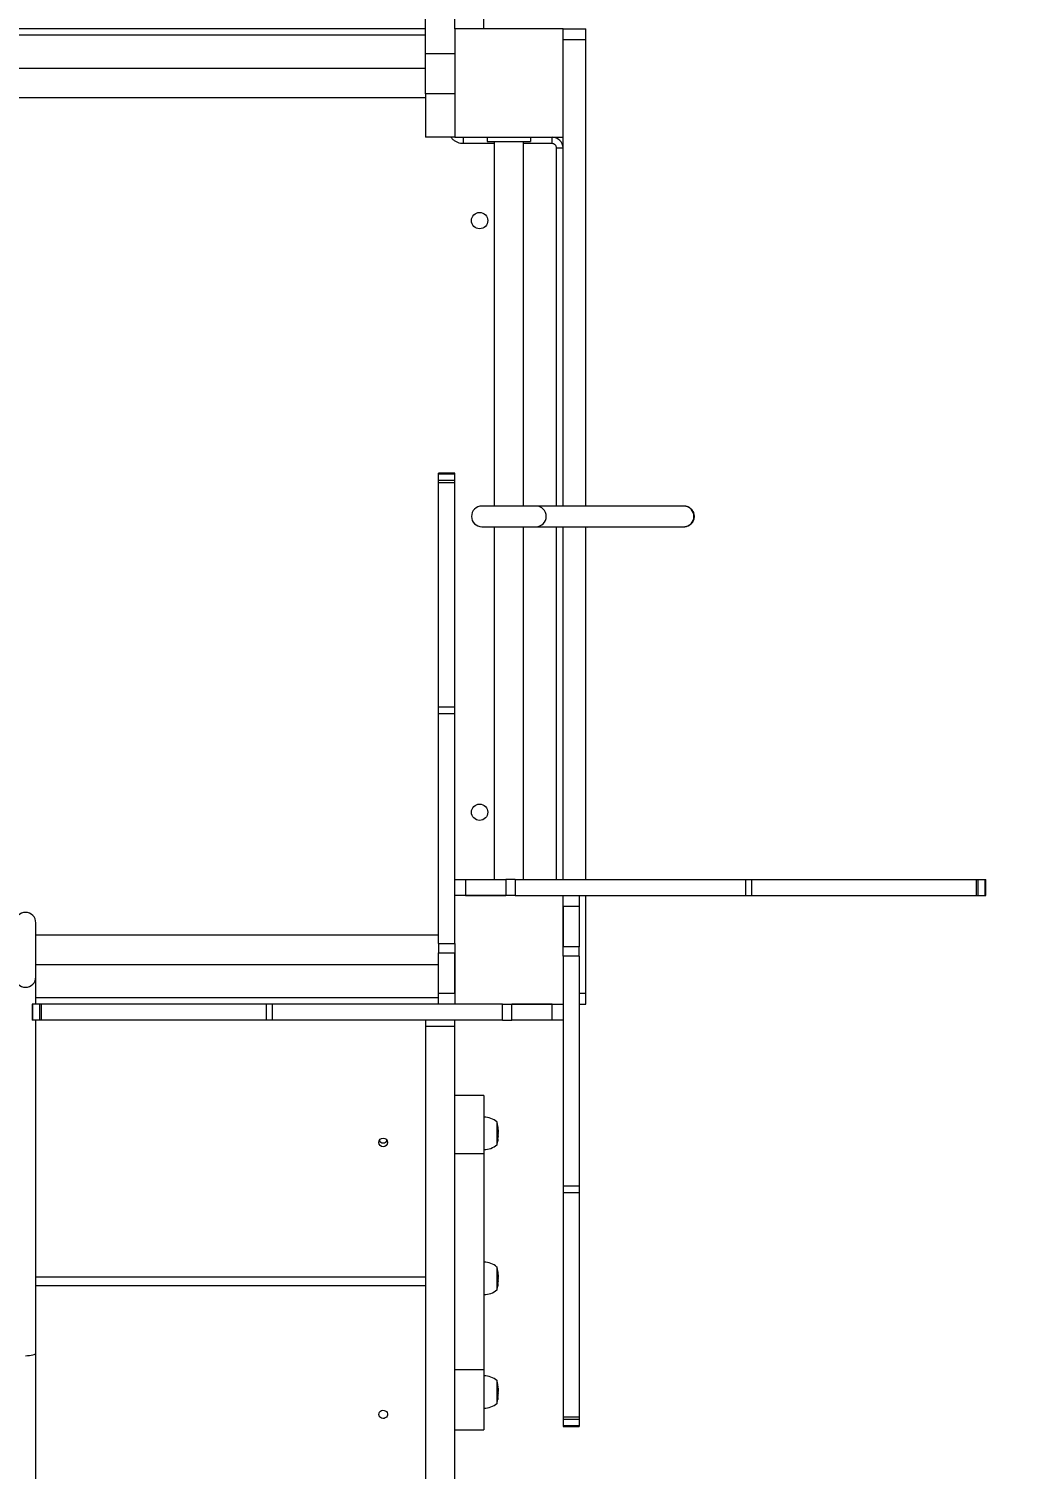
# Model space of a CAD drawing. Header units: millimetres. Extents: x -7233 to 5832, y -5390 to 5836.
# Drawn here: x -1982 to -1070, y -1803 to -474 of the extents above; entities that cross this region are included whole.
import ezdxf

# ---------------------------------------------------------------- set-up
doc = ezdxf.new("R2010")
doc.units = ezdxf.units.MM
for name, color, linetype in [('DIKOM_ОБЪЕКТ', 7, 'Continuous'), ('DIKOM_РАЗМЕР_ЗОНА', 7, 'Continuous'), ('DIKOM_РАЗМЕР_ОБЪЕКТА', 7, 'Continuous')]:
    doc.layers.add(name, color=color, linetype=linetype)
doc.styles.add('style1', font='arial.ttf', dxfattribs={"width": 0.8})
doc.dimstyles.new('1-50', dxfattribs={"dimtxt": 300, "dimasz": 200, "dimexe": 100, "dimexo": 0, "dimgap": 100, "dimtad": 1, "dimtxsty": 'style1', "dimcen": 200, "dimclrd": 7, "dimclre": 7, "dimclrt": 7, "dimadec": 1, "dimazin": 2, "dimtfac": 1, "dimtmove": 0, "dimatfit": 2, "dimfxl": 0, "dimlwd": 25, "dimlwe": 18, "dimarcsym": 0})

# ---------------------------------------------------------------- blocks, each defined once
blk = doc.blocks.new('*D9')
at = {"layer": 'Defpoints', "color": 0, "transparency": 16777216}
for p in [(-4399, -1222.1), (5831.2, -1646.4), (5831.2, -3177.6)]:
    blk.add_point(p, dxfattribs=at)
at = {"layer": 'DIKOM_РАЗМЕР_ОБЪЕКТА', "color": 7, "lineweight": 18, "transparency": 16777216}
for p, q in [((-4399, -1222.1), (-4399, -3277.6)), ((5831.2, -1646.4), (5831.2, -3277.6))]:
    blk.add_line(p, q, dxfattribs=at)
at = {"layer": 'DIKOM_РАЗМЕР_ОБЪЕКТА', "color": 7, "lineweight": 25, "transparency": 16777216}
blk.add_line((-4199, -3177.6), (5631.2, -3177.6), dxfattribs=at)
at = {"layer": 'DIKOM_РАЗМЕР_ОБЪЕКТА', "color": 7, "transparency": 16777216}
for points in [[(-4199, -3144.3), (-4199, -3210.9), (-4399, -3177.6)], [(5631.2, -3144.3), (5631.2, -3210.9), (5831.2, -3177.6)]]:
    blk.add_solid(points, dxfattribs=at)
at = {"layer": 'DIKOM_РАЗМЕР_ОБЪЕКТА', "color": 7, "transparency": 16777216, "insert": (320.9, -2924.4), "char_height": 300, "attachment_point": 5, "style": 'style1'}
blk.add_mtext('10200', dxfattribs=at)
blk = doc.blocks.new('*D10')
at = {"layer": 'Defpoints', "color": 0, "transparency": 16777216}
for p in [(763.4, 3836.4), (-4950.8, -2608), (-1588.6, -2608)]:
    blk.add_point(p, dxfattribs=at)
at = {"layer": 'DIKOM_РАЗМЕР_ОБЪЕКТА', "color": 7, "lineweight": 18, "transparency": 16777216}
for p, q in [((763.4, 3836.4), (-5050.8, 3836.4)), ((-1588.6, -2608), (-5050.8, -2608))]:
    blk.add_line(p, q, dxfattribs=at)
at = {"layer": 'DIKOM_РАЗМЕР_ОБЪЕКТА', "color": 7, "lineweight": 25, "transparency": 16777216}
blk.add_line((-4950.8, 3636.4), (-4950.8, -2408), dxfattribs=at)
at = {"layer": 'DIKOM_РАЗМЕР_ОБЪЕКТА', "color": 7, "transparency": 16777216}
for points in [[(-4984.1, 3636.4), (-4917.5, 3636.4), (-4950.8, 3836.4)], [(-4984.1, -2408), (-4917.5, -2408), (-4950.8, -2608)]]:
    blk.add_solid(points, dxfattribs=at)
at = {"layer": 'DIKOM_РАЗМЕР_ОБЪЕКТА', "color": 7, "transparency": 16777216, "insert": (-5204, -74.4), "char_height": 300, "attachment_point": 5, "rotation": 90, "style": 'style1'}
blk.add_mtext('6400', dxfattribs=at)
blk = doc.blocks.new('*D11')
at = {"layer": 'Defpoints', "color": 0, "transparency": 16777216}
for p in [(426.3, 5836.4), (-6783, -4536.3), (4706.9, -4536.3)]:
    blk.add_point(p, dxfattribs=at)
at = {"layer": 'DIKOM_РАЗМЕР_ЗОНА', "color": 7, "lineweight": 18, "transparency": 16777216}
for p, q in [((426.3, 5836.4), (-6883, 5836.4)), ((4706.9, -4536.3), (-6883, -4536.3))]:
    blk.add_line(p, q, dxfattribs=at)
at = {"layer": 'DIKOM_РАЗМЕР_ЗОНА', "color": 7, "lineweight": 25, "transparency": 16777216}
blk.add_line((-6783, 5636.4), (-6783, -4336.3), dxfattribs=at)
at = {"layer": 'DIKOM_РАЗМЕР_ЗОНА', "color": 7, "transparency": 16777216}
for points in [[(-6816.3, 5636.4), (-6749.7, 5636.4), (-6783, 5836.4)], [(-6816.3, -4336.3), (-6749.7, -4336.3), (-6783, -4536.3)]]:
    blk.add_solid(points, dxfattribs=at)
at = {"layer": 'DIKOM_РАЗМЕР_ЗОНА', "color": 7, "transparency": 16777216, "insert": (-7036.3, 116), "char_height": 300, "attachment_point": 5, "rotation": 90, "style": 'style1'}
blk.add_mtext('10350', dxfattribs=at)
blk = doc.blocks.new('*D12')
at = {"layer": 'Defpoints', "color": 0, "transparency": 16777216}
for p in [(-6399, -929.6), (5830.8, -919), (5830.8, -5289.9)]:
    blk.add_point(p, dxfattribs=at)
at = {"layer": 'DIKOM_РАЗМЕР_ЗОНА', "color": 7, "lineweight": 18, "transparency": 16777216}
for p, q in [((-6399, -929.6), (-6399, -5389.9)), ((5830.8, -919), (5830.8, -5389.9))]:
    blk.add_line(p, q, dxfattribs=at)
at = {"layer": 'DIKOM_РАЗМЕР_ЗОНА', "color": 7, "lineweight": 25, "transparency": 16777216}
blk.add_line((-6199, -5289.9), (5630.8, -5289.9), dxfattribs=at)
at = {"layer": 'DIKOM_РАЗМЕР_ЗОНА', "color": 7, "transparency": 16777216}
for points in [[(-6199, -5256.6), (-6199, -5323.2), (-6399, -5289.9)], [(5630.8, -5256.6), (5630.8, -5323.2), (5830.8, -5289.9)]]:
    blk.add_solid(points, dxfattribs=at)
at = {"layer": 'DIKOM_РАЗМЕР_ЗОНА', "color": 7, "transparency": 16777216, "insert": (-1095.5, -5036.7), "char_height": 300, "attachment_point": 5, "style": 'style1'}
blk.add_mtext('12200', dxfattribs=at)

msp = doc.modelspace()

# ---------------------------------------------------------------- linework, layer by layer
at = {"layer": 'DIKOM_ОБЪЕКТ', "color": 7, "linetype": 'Continuous', "lineweight": 15}
for p, q in [((-1615.621, -497.218), (-1615.621, -460.544)), ((-1588.621, -474.114), (-1588.621, -460.544)), ((-1561.621, -474.114), (-1561.621, -455.957)), ((-1615.621, -474.114), (-2261.621, -474.114)), ((-1588.621, -474.114), (-1588.621, -574.114)), ((-1488.621, -474.114), (-1588.621, -474.114)), ((-1488.621, -474.114), (-1467.621, -474.114)), ((-1488.621, -574.114), (-1488.621, -474.114)), ((-1467.621, -484.114), (-1467.621, -474.114)), ((-1615.621, -480.114), (-2261.621, -480.114)), ((-1488.621, -484.114), (-1467.621, -484.114)), ((-1467.621, -914.614), (-1467.621, -484.114)), ((-1588.621, -497.218), (-1615.621, -497.218)), ((-1615.621, -534.114), (-1615.621, -497.218)), ((-1615.621, -510.614), (-2261.621, -510.614)), ((-2261.621, -537.614), (-1615.621, -537.614)), ((-1588.621, -534.114), (-1615.621, -534.114)), ((-1615.621, -534.114), (-1615.621, -574.114)), ((-1588.621, -574.114), (-1615.621, -574.114)), ((-1588.621, -574.114), (-1488.621, -574.114)), ((-1580.621, -580.114), (-1580.621, -574.114)), ((-1552.121, -580.114), (-1580.621, -580.114)), ((-1558.621, -574.114), (-1558.621, -578.114)), ((-1558.621, -578.114), (-1518.621, -578.114)), ((-1552.121, -578.114), (-1552.121, -914.614)), ((-1525.121, -914.614), (-1525.121, -578.114)), ((-1498.621, -580.114), (-1525.121, -580.114)), ((-1518.621, -574.114), (-1518.621, -578.114)), ((-1498.621, -580.114), (-1498.621, -574.114)), ((-1494.621, -584.114), (-1488.621, -584.114)), ((-1494.621, -914.614), (-1494.621, -584.114)), ((-1488.621, -914.614), (-1488.621, -574.114)), ((-1588.621, -884.119), (-1603.621, -884.119)), ((-1603.621, -884.796), (-1603.621, -884.119)), ((-1603.621, -884.796), (-1588.621, -884.796)), ((-1603.621, -891.076), (-1603.621, -884.796)), ((-1588.621, -884.796), (-1588.621, -884.119)), ((-1588.621, -891.076), (-1588.621, -884.796)), ((-1588.621, -891.076), (-1603.621, -891.076)), ((-1603.621, -892.903), (-1603.621, -891.076)), ((-1603.621, -892.903), (-1588.621, -892.903)), ((-1603.621, -1100.028), (-1603.621, -892.903)), ((-1588.621, -892.903), (-1588.621, -891.076)), ((-1588.621, -1100.028), (-1588.621, -892.903)), ((-1513.621, -914.614), (-1563.621, -914.614)), ((-1377.225, -914.614), (-1513.621, -914.614)), ((-1563.621, -933.614), (-1513.621, -933.614)), ((-1552.121, -933.614), (-1552.121, -1259.114)), ((-1525.121, -1259.114), (-1525.121, -933.614)), ((-1513.621, -933.614), (-1377.225, -933.614)), ((-1494.621, -1259.114), (-1494.621, -933.614)), ((-1488.621, -1259.114), (-1488.621, -933.614)), ((-1467.621, -1259.114), (-1467.621, -933.614)), ((-1465.931, -933.995), (-1426.885, -933.838)), ((-1588.621, -1100.028), (-1603.621, -1100.028)), ((-1603.621, -1105.889), (-1603.621, -1100.028)), ((-1588.621, -1105.889), (-1588.621, -1100.028)), ((-1603.621, -1105.889), (-1588.621, -1105.889)), ((-1603.621, -1318.32), (-1603.621, -1105.889)), ((-1588.621, -1318.32), (-1588.621, -1105.889)), ((-1588.621, -1259.114), (-1578.621, -1259.114)), ((-1578.621, -1259.114), (-1578.621, -1274.114)), ((-1578.621, -1259.114), (-1541.489, -1259.114)), ((-1541.489, -1259.114), (-1541.489, -1274.114)), ((-1532.827, -1259.114), (-1541.489, -1259.114)), ((-1532.827, -1259.114), (-1532.827, -1274.114)), ((-1532.827, -1259.114), (-1320.396, -1259.114)), ((-1320.396, -1259.114), (-1320.396, -1274.114)), ((-1320.396, -1259.114), (-1314.534, -1259.114)), ((-1314.534, -1274.114), (-1314.534, -1259.114)), ((-1314.534, -1259.114), (-1107.41, -1259.114)), ((-1107.41, -1259.114), (-1107.41, -1274.114)), ((-1107.41, -1259.114), (-1105.582, -1259.114)), ((-1105.582, -1274.114), (-1105.582, -1259.114)), ((-1105.582, -1259.114), (-1099.302, -1259.114)), ((-1099.302, -1259.114), (-1099.302, -1274.114)), ((-1099.302, -1259.114), (-1098.626, -1259.114)), ((-1098.626, -1274.114), (-1098.626, -1259.114)), ((-1541.489, -1274.114), (-1588.621, -1274.114)), ((-1578.621, -1274.114), (-1541.489, -1274.114)), ((-1532.827, -1274.114), (-1541.489, -1274.114)), ((-1532.827, -1274.114), (-1320.396, -1274.114)), ((-1488.621, -1321.246), (-1488.621, -1274.114)), ((-1473.621, -1274.114), (-1473.621, -1284.114)), ((-1467.621, -1364.114), (-1467.621, -1274.114)), ((-1320.396, -1274.114), (-1314.534, -1274.114)), ((-1314.534, -1274.114), (-1107.41, -1274.114)), ((-1107.41, -1274.114), (-1105.582, -1274.114)), ((-1105.582, -1274.114), (-1099.302, -1274.114)), ((-1099.302, -1274.114), (-1098.626, -1274.114)), ((-1473.621, -1284.114), (-1488.621, -1284.114)), ((-1488.621, -1284.114), (-1488.621, -1321.246)), ((-1473.621, -1284.114), (-1473.621, -1321.246)), ((-1975.121, -1349.114), (-1975.121, -1299.114)), ((-1603.621, -1310.614), (-1975.121, -1310.614)), ((-1603.621, -1318.32), (-1588.621, -1318.32)), ((-1603.621, -1318.32), (-1603.621, -1326.982)), ((-1603.621, -1326.982), (-1588.621, -1326.982)), ((-1603.621, -1364.114), (-1603.621, -1326.982)), ((-1588.621, -1318.32), (-1588.621, -1326.982)), ((-1588.621, -1364.114), (-1588.621, -1326.982)), ((-1588.621, -1326.982), (-1588.621, -1374.114)), ((-1473.621, -1321.246), (-1488.621, -1321.246)), ((-1488.621, -1329.908), (-1488.621, -1321.246)), ((-1473.621, -1329.908), (-1473.621, -1321.246)), ((-1975.121, -1337.614), (-1603.621, -1337.614)), ((-1473.621, -1329.908), (-1488.621, -1329.908)), ((-1488.621, -1329.908), (-1488.621, -1542.339)), ((-1473.621, -1329.908), (-1473.621, -1542.339)), ((-1975.121, -1374.114), (-1975.121, -1349.114)), ((-1975.121, -1368.114), (-1603.621, -1368.114)), ((-1603.621, -1364.114), (-1588.621, -1364.114)), ((-1603.621, -1374.114), (-1603.621, -1364.114)), ((-1473.621, -1364.114), (-1467.621, -1364.114)), ((-1467.621, -1374.114), (-1467.621, -1364.114)), ((-1978.616, -1374.114), (-1978.616, -1389.114)), ((-1977.939, -1374.114), (-1978.616, -1374.114)), ((-1977.939, -1389.114), (-1977.939, -1374.114)), ((-1971.659, -1374.114), (-1977.939, -1374.114)), ((-1971.659, -1374.114), (-1971.659, -1389.114)), ((-1969.832, -1374.114), (-1971.659, -1374.114)), ((-1969.832, -1389.114), (-1969.832, -1374.114)), ((-1762.707, -1374.114), (-1969.832, -1374.114)), ((-1762.707, -1374.114), (-1762.707, -1389.114)), ((-1756.846, -1374.114), (-1762.707, -1374.114)), ((-1756.846, -1389.114), (-1756.846, -1374.114)), ((-1544.414, -1374.114), (-1756.846, -1374.114)), ((-1544.414, -1389.114), (-1544.414, -1374.114)), ((-1544.414, -1374.114), (-1535.753, -1374.114)), ((-1535.753, -1389.114), (-1535.753, -1374.114)), ((-1498.621, -1374.114), (-1535.753, -1374.114)), ((-1535.753, -1374.114), (-1488.621, -1374.114)), ((-1498.621, -1389.114), (-1498.621, -1374.114)), ((-1473.621, -1374.114), (-1467.621, -1374.114)), ((-1977.939, -1389.114), (-1978.616, -1389.114)), ((-1971.659, -1389.114), (-1977.939, -1389.114)), ((-1975.121, -1696.241), (-1975.121, -1389.114)), ((-1969.832, -1389.114), (-1971.659, -1389.114)), ((-1762.707, -1389.114), (-1969.832, -1389.114)), ((-1756.846, -1389.114), (-1762.707, -1389.114)), ((-1544.414, -1389.114), (-1756.846, -1389.114)), ((-1615.621, -1389.114), (-1615.621, -1394.923)), ((-1588.621, -1394.923), (-1615.621, -1394.923)), ((-1615.621, -1394.923), (-1615.621, -2596.459)), ((-1588.621, -1394.923), (-1588.621, -1389.114)), ((-1588.621, -2596.459), (-1588.621, -1394.923)), ((-1544.414, -1389.114), (-1535.753, -1389.114)), ((-1498.621, -1389.114), (-1535.753, -1389.114)), ((-1488.621, -1389.114), (-1498.621, -1389.114)), ((-1561.621, -1458.688), (-1588.621, -1458.688)), ((-1561.621, -1458.688), (-1561.621, -1511.986)), ((-1549.621, -1482.697), (-1549.621, -1504.297)), ((-1549.028, -1486.362), (-1549, -1486.362)), ((-1549.027, -1486.371), (-1548.998, -1486.371)), ((-1549, -1486.362), (-1548.998, -1486.371)), ((-1548.998, -1486.371), (-1548.911, -1486.824)), ((-1548.855, -1487.139), (-1548.992, -1486.608)), ((-1548.822, -1487.42), (-1548.822, -1487.418)), ((-1548.76, -1488.617), (-1548.815, -1487.487)), ((-1548.794, -1487.868), (-1548.725, -1488.789)), ((-1548.725, -1488.789), (-1548.724, -1488.803)), ((-1549.022, -1501.066), (-1549.04, -1501.181)), ((-1548.969, -1500.679), (-1548.962, -1500.679)), ((-1548.962, -1500.679), (-1548.954, -1500.607)), ((-1548.646, -1497.446), (-1548.667, -1497.618)), ((-1548.641, -1497.167), (-1548.62, -1496.988)), ((-1548.636, -1489.687), (-1548.632, -1489.723)), ((-1548.587, -1496.164), (-1548.606, -1496.355)), ((-1548.57, -1493.491), (-1548.569, -1493.895)), ((-1548.569, -1494.922), (-1548.568, -1495.101)), ((-1548.568, -1492.48), (-1548.568, -1492.022)), ((-1548.568, -1492.837), (-1548.568, -1492.48)), ((-1548.568, -1493.899), (-1548.568, -1492.837)), ((-1548.568, -1494.95), (-1548.568, -1493.899)), ((-1588.621, -1511.986), (-1561.621, -1511.986)), ((-1561.621, -1511.986), (-1561.621, -1711.791)), ((-1473.621, -1542.339), (-1488.621, -1542.339)), ((-1488.621, -1542.339), (-1488.621, -1548.201)), ((-1488.621, -1548.201), (-1473.621, -1548.201)), ((-1488.621, -1548.201), (-1488.621, -1755.325)), ((-1473.621, -1542.339), (-1473.621, -1548.201)), ((-1473.621, -1548.201), (-1473.621, -1755.325)), ((-1549.621, -1616.539), (-1549.621, -1638.139)), ((-1549.027, -1620.19), (-1549, -1620.19)), ((-1549.026, -1620.199), (-1548.998, -1620.199)), ((-1549, -1620.19), (-1548.998, -1620.199)), ((-1548.998, -1620.199), (-1548.913, -1620.657)), ((-1548.855, -1620.979), (-1548.992, -1620.433)), ((-1548.76, -1622.443), (-1548.815, -1621.328)), ((-1548.793, -1621.727), (-1548.725, -1622.619)), ((-1975.121, -1625.798), (-1615.621, -1625.798)), ((-1615.621, -1634.344), (-1975.121, -1634.344)), ((-1549.021, -1634.902), (-1549.04, -1635.017)), ((-1548.97, -1634.517), (-1548.962, -1634.517)), ((-1548.725, -1622.619), (-1548.724, -1622.633)), ((-1548.645, -1631.285), (-1548.667, -1631.451)), ((-1548.641, -1631), (-1548.62, -1630.827)), ((-1548.636, -1623.525), (-1548.633, -1623.563)), ((-1548.587, -1630.003), (-1548.606, -1630.187)), ((-1548.57, -1627.321), (-1548.569, -1627.729)), ((-1548.569, -1628.765), (-1548.568, -1628.943)), ((-1548.568, -1626.315), (-1548.568, -1625.864)), ((-1548.568, -1626.671), (-1548.568, -1626.315)), ((-1548.568, -1627.733), (-1548.568, -1626.671)), ((-1548.568, -1628.793), (-1548.568, -1627.72)), ((-1975.121, -2520.462), (-1975.121, -1696.241)), ((-1561.621, -1711.791), (-1588.621, -1711.791)), ((-1561.621, -1711.791), (-1561.621, -1766.974)), ((-1549.621, -1721.365), (-1549.621, -1742.965)), ((-1549.021, -1724.879), (-1549, -1724.879)), ((-1549.02, -1724.889), (-1548.998, -1724.889)), ((-1549, -1724.879), (-1548.998, -1724.889)), ((-1548.998, -1724.889), (-1548.932, -1725.361)), ((-1548.87, -1725.728), (-1548.992, -1725.082)), ((-1548.76, -1727.105), (-1548.808, -1726.29)), ((-1548.779, -1726.721), (-1548.725, -1727.319)), ((-1548.725, -1727.319), (-1548.724, -1727.333)), ((-1549.011, -1739.683), (-1549.04, -1739.754)), ((-1548.974, -1739.28), (-1548.962, -1739.28)), ((-1548.641, -1736.088), (-1548.667, -1736.167)), ((-1548.641, -1735.713), (-1548.616, -1735.633)), ((-1548.612, -1728.778), (-1548.613, -1728.774)), ((-1548.585, -1734.813), (-1548.606, -1734.895)), ((-1548.57, -1732.012), (-1548.569, -1732.462)), ((-1548.569, -1731.182), (-1548.569, -1731.301)), ((-1548.569, -1733.615), (-1548.568, -1733.768)), ((-1548.568, -1731.073), (-1548.568, -1730.69)), ((-1548.568, -1731.406), (-1548.568, -1731.169)), ((-1548.568, -1732.467), (-1548.568, -1731.406)), ((-1548.568, -1733.634), (-1548.568, -1732.631)), ((-1588.621, -1766.974), (-1561.621, -1766.974)), ((-1473.621, -1755.325), (-1488.621, -1755.325)), ((-1488.621, -1755.325), (-1488.621, -1757.153)), ((-1488.621, -1757.153), (-1473.621, -1757.153)), ((-1488.621, -1757.153), (-1488.621, -1763.432)), ((-1473.621, -1763.432), (-1488.621, -1763.432)), ((-1488.621, -1763.432), (-1488.621, -1764.109)), ((-1488.621, -1764.109), (-1473.621, -1764.109)), ((-1473.621, -1755.325), (-1473.621, -1757.153)), ((-1473.621, -1757.153), (-1473.621, -1763.432)), ((-1473.621, -1763.432), (-1473.621, -1764.109))]:
    msp.add_line(p, q, dxfattribs=at)
at = {"layer": 'DIKOM_ОБЪЕКТ', "color": 7, "linetype": 'Continuous', "lineweight": 15, "flags": 128}
for points in [[(-1465.931, -933.995), (-1465.931, -933.995), (-1465.932, -933.804), (-1465.933, -933.614)], [(-1426.885, -933.838), (-1426.885, -933.838), (-1426.886, -933.647), (-1426.886, -933.614)], [(-1548.82, -1621.279), (-1548.82, -1621.279), (-1548.82, -1621.279), (-1548.82, -1621.279), (-1548.82, -1621.278), (-1548.82, -1621.278), (-1548.82, -1621.278), (-1548.82, -1621.278), (-1548.82, -1621.278)], [(-1984.621, -1698.67), (-1982.767, -1698.624), (-1980.985, -1698.485), (-1979.343, -1698.261), (-1977.903, -1697.959), (-1976.722, -1697.591), (-1975.844, -1697.17), (-1975.303, -1696.715), (-1975.121, -1696.241)], [(-1658.621, -1752.875), (-1658.443, -1751.757), (-1657.926, -1750.738), (-1657.115, -1749.91), (-1656.082, -1749.344), (-1654.92, -1749.093), (-1653.731, -1749.177), (-1652.621, -1749.59), (-1651.689, -1750.295), (-1651.017, -1751.229), (-1650.665, -1752.31), (-1650.665, -1753.44), (-1651.017, -1754.521), (-1651.689, -1755.455), (-1652.621, -1756.16), (-1653.731, -1756.573), (-1654.92, -1756.657), (-1656.082, -1756.406), (-1657.115, -1755.84), (-1657.926, -1755.012), (-1658.443, -1753.993), (-1658.621, -1752.875)]]:
    msp.add_lwpolyline(points, dxfattribs=at)
at = {"layer": 'DIKOM_ОБЪЕКТ', "color": 7, "linetype": 'Continuous', "lineweight": 15}
for centre, radius in [((-1565.621, -651.114), 7.5), ((-1565.621, -1197.114), 7.5), ((-1654.643, -1501.79), 3.978)]:
    msp.add_circle(centre, radius, dxfattribs=at)
for centre, radius, start, end in [((-1498.621, -584.114), 10, 0, 90), ((-1563.621, -924.114), 9.5, 90, 270), ((-1513.621, -924.114), 9.5, 270, 90), ((-1377.254, -924.086), 9.472, 359.82829, 89.825565), ((-1377.254, -924.142), 9.472, 270.174435, 0.17171), ((-1984.621, -1299.114), 9.5, 0, 180), ((-1984.621, -1349.114), 9.5, 180, 0), ((-1561.781, -1497.174), 18.677, 49.378843, 89.509067), ((-1590.404, -1492.022), 41.836, 8.797365, 12.879622), ((-1590.404, -1492.022), 41.836, 7.142968, 8.162968), ((-1590.404, -1492.022), 41.836, 6.319073, 6.640781), ((-1590.404, -1492.022), 41.836, 4.749082, 5.701268), ((-1654.621, -1498.352), 4.011, 205.73882, 334.26118), ((-1590.404, -1494.972), 41.836, 347.120378, 351.621311), ((-1590.404, -1494.972), 41.836, 352.256434, 354.956057), ((-1590.404, -1494.972), 41.836, 355.605044, 356.610957), ((-1590.404, -1492.022), 41.836, 3.14845, 4.119101), ((-1590.404, -1494.972), 41.836, 357.238822, 358.36749), ((-1590.404, -1492.022), 41.836, 0, 2.545839), ((-1561.781, -1489.82), 18.677, 270.490933, 310.621157), ((-1561.781, -1631.016), 18.677, 49.378843, 89.509067), ((-1590.404, -1625.864), 41.836, 8.788989, 12.879622), ((-1590.404, -1625.864), 41.836, 7.155172, 8.155064), ((-1590.404, -1625.864), 41.836, 6.294357, 6.652073), ((-1590.404, -1625.864), 41.836, 4.743832, 5.678508), ((-1590.404, -1628.814), 41.836, 347.120378, 351.629396), ((-1590.404, -1628.814), 41.836, 352.26399, 354.966994), ((-1590.404, -1628.814), 41.836, 355.620636, 356.615155), ((-1590.404, -1625.864), 41.836, 3.150527, 4.114353), ((-1590.404, -1628.814), 41.836, 357.242532, 358.370309), ((-1590.404, -1625.864), 41.836, 0, 2.551328), ((-1561.781, -1623.662), 18.677, 270.490933, 310.621157), ((-1561.781, -1735.842), 18.677, 49.378843, 89.509067), ((-1590.404, -1730.69), 41.836, 8.723926, 12.879622), ((-1590.404, -1730.69), 41.836, 7.323229, 8.093593), ((-1590.404, -1730.69), 41.836, 6.039969, 6.814617), ((-1590.404, -1730.69), 41.836, 4.703001, 5.447943), ((-1590.404, -1730.69), 41.836, 3.188911, 4.077463), ((-1590.404, -1733.64), 41.836, 347.120378, 351.692488), ((-1590.404, -1733.64), 41.836, 352.322829, 355.088314), ((-1590.404, -1733.64), 41.836, 355.73088, 356.64785), ((-1590.404, -1733.64), 41.836, 357.271398, 358.392102), ((-1590.404, -1730.69), 41.836, 0, 2.611514), ((-1561.781, -1728.488), 18.677, 270.490933, 310.621157)]:
    msp.add_arc(centre, radius, start, end, dxfattribs=at)
for points, knots in [([(-1580.621, -580.114), (-1581.475, -580.068), (-1583.233, -579.975), (-1585.845, -579.198), (-1588.344, -577.899), (-1590.506, -576.197), (-1591.573, -574.769), (-1592.063, -574.114)], [0, 0, 0, 0, 0.19055712, 0.39251125, 0.60288309, 0.81770886, 1, 1, 1, 1]), ([(-1494.621, -584.114), (-1494.674, -583.611), (-1494.756, -582.837), (-1495.255, -581.905), (-1495.771, -581.265), (-1496.412, -580.748), (-1497.343, -580.249), (-1498.118, -580.167), (-1498.621, -580.114)], [0, 0, 0, 0, 0.23946585, 0.36836806, 0.50001096, 0.63163908, 0.76054128, 1, 1, 1, 1]), ([(-1426.885, -933.838), (-1426.188, -933.836), (-1424.167, -933.828), (-1420.828, -933.814), (-1416.901, -933.798), (-1413.037, -933.782), (-1409.261, -933.766), (-1405.595, -933.75), (-1402.064, -933.736), (-1398.69, -933.721), (-1395.494, -933.707), (-1392.496, -933.694), (-1389.715, -933.682), (-1387.169, -933.67), (-1384.873, -933.659), (-1382.842, -933.649), (-1381.089, -933.641), (-1379.625, -933.633), (-1378.457, -933.627), (-1377.591, -933.622), (-1377.122, -933.619), (-1376.91, -933.616), (-1376.804, -933.615), (-1376.71, -933.613), (-1376.562, -933.609), (-1376.349, -933.599), (-1375.92, -933.567), (-1375.114, -933.461), (-1374.055, -933.202), (-1372.757, -932.691), (-1371.536, -931.988), (-1370.361, -931.035), (-1369.354, -929.924), (-1368.503, -928.608), (-1367.865, -927.128), (-1367.483, -925.538), (-1367.377, -923.87), (-1367.566, -922.214), (-1368.03, -920.654), (-1368.703, -919.277), (-1369.534, -918.091), (-1370.472, -917.1), (-1371.473, -916.302), (-1372.492, -915.686), (-1373.485, -915.239), (-1374.41, -914.939), (-1375.222, -914.759), (-1375.86, -914.67), (-1376.306, -914.634), (-1376.546, -914.622), (-1376.672, -914.618), (-1376.773, -914.616), (-1376.865, -914.615), (-1376.969, -914.614), (-1377.079, -914.614), (-1377.194, -914.614), (-1377.225, -914.614)], [0, 0, 0, 0, 0.0186093, 0.05399375, 0.08938511, 0.12477589, 0.16016786, 0.19555947, 0.23095108, 0.26634359, 0.30173635, 0.33712977, 0.37252539, 0.40792231, 0.44332152, 0.47872502, 0.51413515, 0.54955758, 0.58500271, 0.62050325, 0.65616612, 0.67439277, 0.68514573, 0.69160374, 0.69424686, 0.69670957, 0.70006442, 0.70622071, 0.71853771, 0.72905132, 0.74343046, 0.75596046, 0.76932774, 0.78331833, 0.79765214, 0.81217217, 0.82678041, 0.84208414, 0.85645953, 0.8700277, 0.88286324, 0.89498247, 0.90636796, 0.9169674, 0.92669193, 0.93540499, 0.94291356, 0.94887051, 0.95271697, 0.9550552, 0.95681688, 0.95920247, 0.96375289, 0.97274806, 0.9925623, 1, 1, 1, 1]), ([(-1377.225, -933.614), (-1377.157, -933.614), (-1377.05, -933.614), (-1377.047, -933.614), (-1377.046, -933.614)], [0, 0, 0, 0, 0.63340205, 1, 1, 1, 1]), ([(-1549.085, -1485.983), (-1549.067, -1485.91), (-1549.039, -1485.791), (-1549.059, -1485.672), (-1549.067, -1485.627)], [0, 0, 0, 0, 0.61405036, 1, 1, 1, 1]), ([(-1548.992, -1486.608), (-1549.006, -1486.513), (-1549.036, -1486.304), (-1549.068, -1486.096), (-1549.085, -1485.983)], [0, 0, 0, 0, 0.45590512, 1, 1, 1, 1]), ([(-1548.997, -1486.085), (-1548.991, -1486.116), (-1548.975, -1486.209), (-1548.99, -1486.301), (-1549, -1486.362)], [0, 0, 0, 0, 0.34127987, 1, 1, 1, 1]), ([(-1548.849, -1487.186), (-1548.849, -1487.18), (-1548.851, -1487.164), (-1548.853, -1487.149), (-1548.855, -1487.139)], [0, 0, 0, 0, 0.36740089, 1, 1, 1, 1]), ([(-1548.702, -1489.32), (-1548.712, -1489.2), (-1548.729, -1488.965), (-1548.75, -1488.731), (-1548.76, -1488.617)], [0, 0, 0, 0, 0.51306704, 1, 1, 1, 1]), ([(-1549.04, -1501.181), (-1549.01, -1500.975), (-1548.952, -1500.574), (-1548.903, -1500.172), (-1548.879, -1499.976)], [0, 0, 0, 0, 0.51234174, 1, 1, 1, 1]), ([(-1548.867, -1499.932), (-1548.882, -1500.053), (-1548.912, -1500.303), (-1548.945, -1500.551), (-1548.962, -1500.679)], [0, 0, 0, 0, 0.48839442, 1, 1, 1, 1]), ([(-1548.879, -1499.976), (-1548.856, -1499.776), (-1548.818, -1499.444), (-1548.77, -1498.981), (-1548.731, -1498.61), (-1548.703, -1498.323), (-1548.695, -1498.224), (-1548.692, -1498.18)], [0, 0, 0, 0, 0.25820507, 0.42766489, 0.59708156, 0.81996546, 1, 1, 1, 1]), ([(-1548.722, -1498.531), (-1548.724, -1498.563), (-1548.726, -1498.615), (-1548.748, -1498.835), (-1548.772, -1499.069), (-1548.804, -1499.371), (-1548.837, -1499.666), (-1548.859, -1499.859), (-1548.867, -1499.932)], [0, 0, 0, 0, 0.27870162, 0.44672517, 0.58322453, 0.72054439, 0.89557742, 1, 1, 1, 1]), ([(-1548.682, -1489.017), (-1548.679, -1489.045), (-1548.665, -1489.146), (-1548.687, -1489.247), (-1548.702, -1489.32)], [0, 0, 0, 0, 0.27919292, 1, 1, 1, 1]), ([(-1548.667, -1497.618), (-1548.662, -1497.547), (-1548.653, -1497.396), (-1548.645, -1497.246), (-1548.641, -1497.167)], [0, 0, 0, 0, 0.476275, 1, 1, 1, 1]), ([(-1548.592, -1491.577), (-1548.598, -1491.367), (-1548.608, -1490.984), (-1548.622, -1490.464), (-1548.632, -1490.062), (-1548.636, -1489.787), (-1548.636, -1489.72), (-1548.636, -1489.687)], [0, 0, 0, 0, 0.22528689, 0.41292588, 0.60006445, 0.80005973, 1, 1, 1, 1]), ([(-1548.61, -1490.162), (-1548.611, -1490.145), (-1548.612, -1490.104), (-1548.612, -1490.125), (-1548.613, -1490.138)], [0, 0, 0, 0, 0.40017433, 1, 1, 1, 1]), ([(-1548.613, -1490.138), (-1548.613, -1490.178), (-1548.613, -1490.243), (-1548.608, -1490.528), (-1548.601, -1490.864), (-1548.592, -1491.215), (-1548.587, -1491.435), (-1548.585, -1491.521)], [0, 0, 0, 0, 0.30187851, 0.49138569, 0.68109283, 0.87650124, 1, 1, 1, 1]), ([(-1548.606, -1496.355), (-1548.603, -1496.283), (-1548.598, -1496.132), (-1548.594, -1495.982), (-1548.592, -1495.904)], [0, 0, 0, 0, 0.48365454, 1, 1, 1, 1]), ([(-1548.569, -1492.842), (-1548.569, -1492.751), (-1548.57, -1492.569), (-1548.58, -1492.105), (-1548.588, -1491.755), (-1548.592, -1491.577)], [0, 0, 0, 0, 0.32926606, 0.6599064, 1, 1, 1, 1]), ([(-1548.592, -1495.904), (-1548.587, -1495.869), (-1548.577, -1495.8), (-1548.575, -1495.73), (-1548.575, -1495.695)], [0, 0, 0, 0, 0.49849537, 1, 1, 1, 1]), ([(-1548.585, -1491.521), (-1548.581, -1491.671), (-1548.575, -1491.948), (-1548.569, -1492.281), (-1548.568, -1492.503), (-1548.569, -1492.551), (-1548.569, -1492.574)], [0, 0, 0, 0, 0.28693231, 0.52904912, 0.77120824, 1, 1, 1, 1]), ([(-1548.575, -1495.695), (-1548.571, -1495.226), (-1548.567, -1494.703), (-1548.57, -1494.18), (-1548.57, -1494.126)], [0, 0, 0, 0, 0.896866, 1, 1, 1, 1]), ([(-1548.57, -1494.126), (-1548.57, -1494.02), (-1548.57, -1493.809), (-1548.57, -1493.597), (-1548.57, -1493.491)], [0, 0, 0, 0, 0.49981265, 1, 1, 1, 1]), ([(-1549.085, -1619.807), (-1549.067, -1619.738), (-1549.039, -1619.627), (-1549.059, -1619.516), (-1549.066, -1619.474)], [0, 0, 0, 0, 0.62496277, 1, 1, 1, 1]), ([(-1548.992, -1620.433), (-1549.006, -1620.338), (-1549.036, -1620.129), (-1549.068, -1619.92), (-1549.085, -1619.807)], [0, 0, 0, 0, 0.4559366, 1, 1, 1, 1]), ([(-1548.996, -1619.932), (-1548.991, -1619.96), (-1548.975, -1620.046), (-1548.99, -1620.132), (-1549, -1620.19)], [0, 0, 0, 0, 0.32707126, 1, 1, 1, 1]), ([(-1548.85, -1621.019), (-1548.85, -1621.016), (-1548.852, -1621.003), (-1548.853, -1620.99), (-1548.855, -1620.979)], [0, 0, 0, 0, 0.23467692, 1, 1, 1, 1]), ([(-1549.04, -1635.017), (-1549.01, -1634.811), (-1548.952, -1634.41), (-1548.903, -1634.007), (-1548.879, -1633.811)], [0, 0, 0, 0, 0.51214125, 1, 1, 1, 1]), ([(-1548.867, -1633.769), (-1548.882, -1633.891), (-1548.912, -1634.141), (-1548.945, -1634.39), (-1548.962, -1634.517)], [0, 0, 0, 0, 0.48856176, 1, 1, 1, 1]), ([(-1548.879, -1633.811), (-1548.856, -1633.61), (-1548.818, -1633.279), (-1548.77, -1632.816), (-1548.731, -1632.446), (-1548.703, -1632.156), (-1548.695, -1632.057), (-1548.691, -1632.01)], [0, 0, 0, 0, 0.25481543, 0.42198483, 0.58913556, 0.80912929, 1, 1, 1, 1]), ([(-1548.722, -1632.375), (-1548.724, -1632.407), (-1548.726, -1632.456), (-1548.748, -1632.675), (-1548.772, -1632.907), (-1548.804, -1633.208), (-1548.836, -1633.503), (-1548.859, -1633.697), (-1548.867, -1633.769)], [0, 0, 0, 0, 0.27871345, 0.44667861, 0.58326769, 0.72056159, 0.89563767, 1, 1, 1, 1]), ([(-1548.702, -1623.146), (-1548.712, -1623.026), (-1548.729, -1622.792), (-1548.75, -1622.557), (-1548.76, -1622.443)], [0, 0, 0, 0, 0.51288741, 1, 1, 1, 1]), ([(-1548.682, -1622.862), (-1548.678, -1622.888), (-1548.666, -1622.983), (-1548.687, -1623.077), (-1548.702, -1623.146)], [0, 0, 0, 0, 0.27069087, 1, 1, 1, 1]), ([(-1548.667, -1631.451), (-1548.662, -1631.379), (-1548.653, -1631.229), (-1548.645, -1631.079), (-1548.641, -1631)], [0, 0, 0, 0, 0.47602742, 1, 1, 1, 1]), ([(-1548.592, -1625.405), (-1548.598, -1625.196), (-1548.608, -1624.812), (-1548.622, -1624.293), (-1548.632, -1623.894), (-1548.636, -1623.621), (-1548.636, -1623.557), (-1548.636, -1623.525)], [0, 0, 0, 0, 0.22525745, 0.41291955, 0.60005846, 0.80007866, 1, 1, 1, 1]), ([(-1548.61, -1624), (-1548.611, -1623.984), (-1548.612, -1623.944), (-1548.613, -1623.964), (-1548.613, -1623.976)], [0, 0, 0, 0, 0.37565895, 1, 1, 1, 1]), ([(-1548.613, -1623.976), (-1548.613, -1624.015), (-1548.613, -1624.078), (-1548.608, -1624.361), (-1548.601, -1624.695), (-1548.592, -1625.045), (-1548.587, -1625.266), (-1548.585, -1625.352)], [0, 0, 0, 0, 0.30186036, 0.4913835, 0.68106589, 0.87641682, 1, 1, 1, 1]), ([(-1548.606, -1630.187), (-1548.603, -1630.115), (-1548.598, -1629.964), (-1548.594, -1629.814), (-1548.592, -1629.736)], [0, 0, 0, 0, 0.48392326, 1, 1, 1, 1]), ([(-1548.569, -1626.676), (-1548.569, -1626.584), (-1548.57, -1626.4), (-1548.58, -1625.934), (-1548.588, -1625.583), (-1548.592, -1625.405)], [0, 0, 0, 0, 0.32992522, 0.66030911, 1, 1, 1, 1]), ([(-1548.592, -1629.736), (-1548.587, -1629.703), (-1548.577, -1629.637), (-1548.575, -1629.571), (-1548.575, -1629.538)], [0, 0, 0, 0, 0.49850246, 1, 1, 1, 1]), ([(-1548.585, -1625.352), (-1548.581, -1625.502), (-1548.575, -1625.78), (-1548.569, -1626.114), (-1548.568, -1626.338), (-1548.569, -1626.387), (-1548.569, -1626.411)], [0, 0, 0, 0, 0.28690924, 0.52904845, 0.77119611, 1, 1, 1, 1]), ([(-1548.575, -1629.538), (-1548.571, -1629.065), (-1548.567, -1628.538), (-1548.57, -1628.011), (-1548.57, -1627.957)], [0, 0, 0, 0, 0.89693307, 1, 1, 1, 1]), ([(-1548.57, -1627.957), (-1548.57, -1627.851), (-1548.57, -1627.639), (-1548.57, -1627.427), (-1548.57, -1627.321)], [0, 0, 0, 0, 0.49981385, 1, 1, 1, 1]), ([(-1549.085, -1724.452), (-1549.066, -1724.425), (-1549.041, -1724.39), (-1549.055, -1724.355), (-1549.058, -1724.347)], [0, 0, 0, 0, 0.78282431, 1, 1, 1, 1]), ([(-1548.992, -1725.082), (-1549.006, -1724.986), (-1549.036, -1724.776), (-1549.068, -1724.567), (-1549.085, -1724.452)], [0, 0, 0, 0, 0.45619527, 1, 1, 1, 1]), ([(-1549.009, -1724.742), (-1548.997, -1724.765), (-1548.973, -1724.811), (-1548.991, -1724.857), (-1549, -1724.879)], [0, 0, 0, 0, 0.50017689, 1, 1, 1, 1]), ([(-1548.702, -1727.812), (-1548.712, -1727.691), (-1548.729, -1727.455), (-1548.75, -1727.22), (-1548.76, -1727.105)], [0, 0, 0, 0, 0.51297828, 1, 1, 1, 1]), ([(-1548.695, -1727.648), (-1548.684, -1727.675), (-1548.661, -1727.73), (-1548.689, -1727.785), (-1548.702, -1727.812)], [0, 0, 0, 0, 0.50007895, 1, 1, 1, 1]), ([(-1549.04, -1739.754), (-1549.01, -1739.547), (-1548.952, -1739.143), (-1548.903, -1738.738), (-1548.879, -1738.541)], [0, 0, 0, 0, 0.51226515, 1, 1, 1, 1]), ([(-1548.867, -1738.528), (-1548.882, -1738.651), (-1548.912, -1738.902), (-1548.945, -1739.152), (-1548.962, -1739.28)], [0, 0, 0, 0, 0.48831261, 1, 1, 1, 1]), ([(-1548.879, -1738.541), (-1548.856, -1738.339), (-1548.818, -1738.005), (-1548.77, -1737.552), (-1548.731, -1737.198), (-1548.702, -1736.93), (-1548.688, -1736.795), (-1548.686, -1736.774), (-1548.685, -1736.767)], [0, 0, 0, 0, 0.21668496, 0.3588257, 0.50101701, 0.68802414, 0.88070183, 1, 1, 1, 1]), ([(-1548.722, -1737.221), (-1548.724, -1737.238), (-1548.726, -1737.265), (-1548.748, -1737.457), (-1548.772, -1737.674), (-1548.804, -1737.967), (-1548.837, -1738.261), (-1548.859, -1738.456), (-1548.867, -1738.528)], [0, 0, 0, 0, 0.2787049, 0.44669304, 0.58320076, 0.72049025, 0.89553839, 1, 1, 1, 1]), ([(-1548.722, -1737.221), (-1548.722, -1737.219), (-1548.721, -1737.212), (-1548.722, -1737.217), (-1548.722, -1737.221)], [0, 0, 0, 0, 0.17097844, 1, 1, 1, 1]), ([(-1548.667, -1736.167), (-1548.662, -1736.095), (-1548.653, -1735.943), (-1548.645, -1735.792), (-1548.641, -1735.713)], [0, 0, 0, 0, 0.47590444, 1, 1, 1, 1]), ([(-1548.592, -1730.081), (-1548.598, -1729.872), (-1548.608, -1729.488), (-1548.622, -1728.987), (-1548.632, -1728.614), (-1548.636, -1728.377), (-1548.636, -1728.339), (-1548.636, -1728.32)], [0, 0, 0, 0, 0.22526292, 0.41292531, 0.60010051, 0.80006173, 1, 1, 1, 1]), ([(-1548.613, -1728.774), (-1548.613, -1728.798), (-1548.613, -1728.836), (-1548.608, -1729.09), (-1548.601, -1729.407), (-1548.592, -1729.75), (-1548.587, -1729.971), (-1548.585, -1730.057)], [0, 0, 0, 0, 0.30185441, 0.49135571, 0.68108642, 0.87645172, 1, 1, 1, 1]), ([(-1548.606, -1734.895), (-1548.603, -1734.822), (-1548.598, -1734.671), (-1548.594, -1734.52), (-1548.592, -1734.441)], [0, 0, 0, 0, 0.48375639, 1, 1, 1, 1]), ([(-1548.569, -1731.419), (-1548.569, -1731.314), (-1548.57, -1731.106), (-1548.58, -1730.616), (-1548.588, -1730.261), (-1548.592, -1730.081)], [0, 0, 0, 0, 0.33547205, 0.66307446, 1, 1, 1, 1]), ([(-1548.592, -1734.441), (-1548.587, -1734.428), (-1548.577, -1734.402), (-1548.575, -1734.376), (-1548.575, -1734.363)], [0, 0, 0, 0, 0.49849516, 1, 1, 1, 1]), ([(-1548.585, -1730.057), (-1548.581, -1730.209), (-1548.575, -1730.49), (-1548.569, -1730.841), (-1548.568, -1731.087), (-1548.569, -1731.154), (-1548.569, -1731.187)], [0, 0, 0, 0, 0.28693136, 0.52899293, 0.7712176, 1, 1, 1, 1]), ([(-1548.575, -1734.363), (-1548.571, -1733.851), (-1548.567, -1733.281), (-1548.57, -1732.71), (-1548.57, -1732.651)], [0, 0, 0, 0, 0.89690018, 1, 1, 1, 1]), ([(-1548.57, -1732.651), (-1548.57, -1732.545), (-1548.57, -1732.332), (-1548.57, -1732.119), (-1548.57, -1732.012)], [0, 0, 0, 0, 0.49981358, 1, 1, 1, 1])]:
    msp.add_open_spline(points, degree=3, knots=knots, dxfattribs=at)

# ---------------------------------------------------------------- dimensions: what is measured, and where the dimension line sits
at = {"layer": 'DIKOM_РАЗМЕР_ЗОНА'}
dim = msp.add_linear_dim(base=(-6783.008, -4536.261), p1=(426.323, 5836.418), p2=(4706.948, -4536.261), angle=90, text='10350', dimstyle='1-50', dxfattribs=at)
dim.commit()
dim.dimension.update_dxf_attribs({"geometry": '*D11', "text_midpoint": (-6783.008, 116), "dimtype": 160})
dim = msp.add_linear_dim(base=(5830.836, -5289.894), p1=(-6399.043, -929.614), p2=(5830.836, -919.019), text='12200', dimstyle='1-50', dxfattribs=at)
dim.commit()
dim.dimension.update_dxf_attribs({"geometry": '*D12', "text_midpoint": (-1095.516, -5289.894), "dimtype": 160})
at = {"layer": 'DIKOM_РАЗМЕР_ОБЪЕКТА'}
dim = msp.add_linear_dim(base=(-4950.798, -2607.995), p1=(763.379, 3836.418), p2=(-1588.621, -2607.995), angle=90, text='6400', dimstyle='1-50', dxfattribs=at)
dim.commit()
dim.dimension.update_dxf_attribs({"geometry": '*D10', "text_midpoint": (-4950.798, -74.431), "dimtype": 160})
dim = msp.add_linear_dim(base=(5831.248, -3177.614), p1=(-4399.043, -1222.114), p2=(5831.248, -1646.371), text='10200', dimstyle='1-50', dxfattribs=at)
dim.commit()
dim.dimension.update_dxf_attribs({"geometry": '*D9', "text_midpoint": (320.872, -3177.614), "dimtype": 160})

doc.saveas('drawing.dxf')
